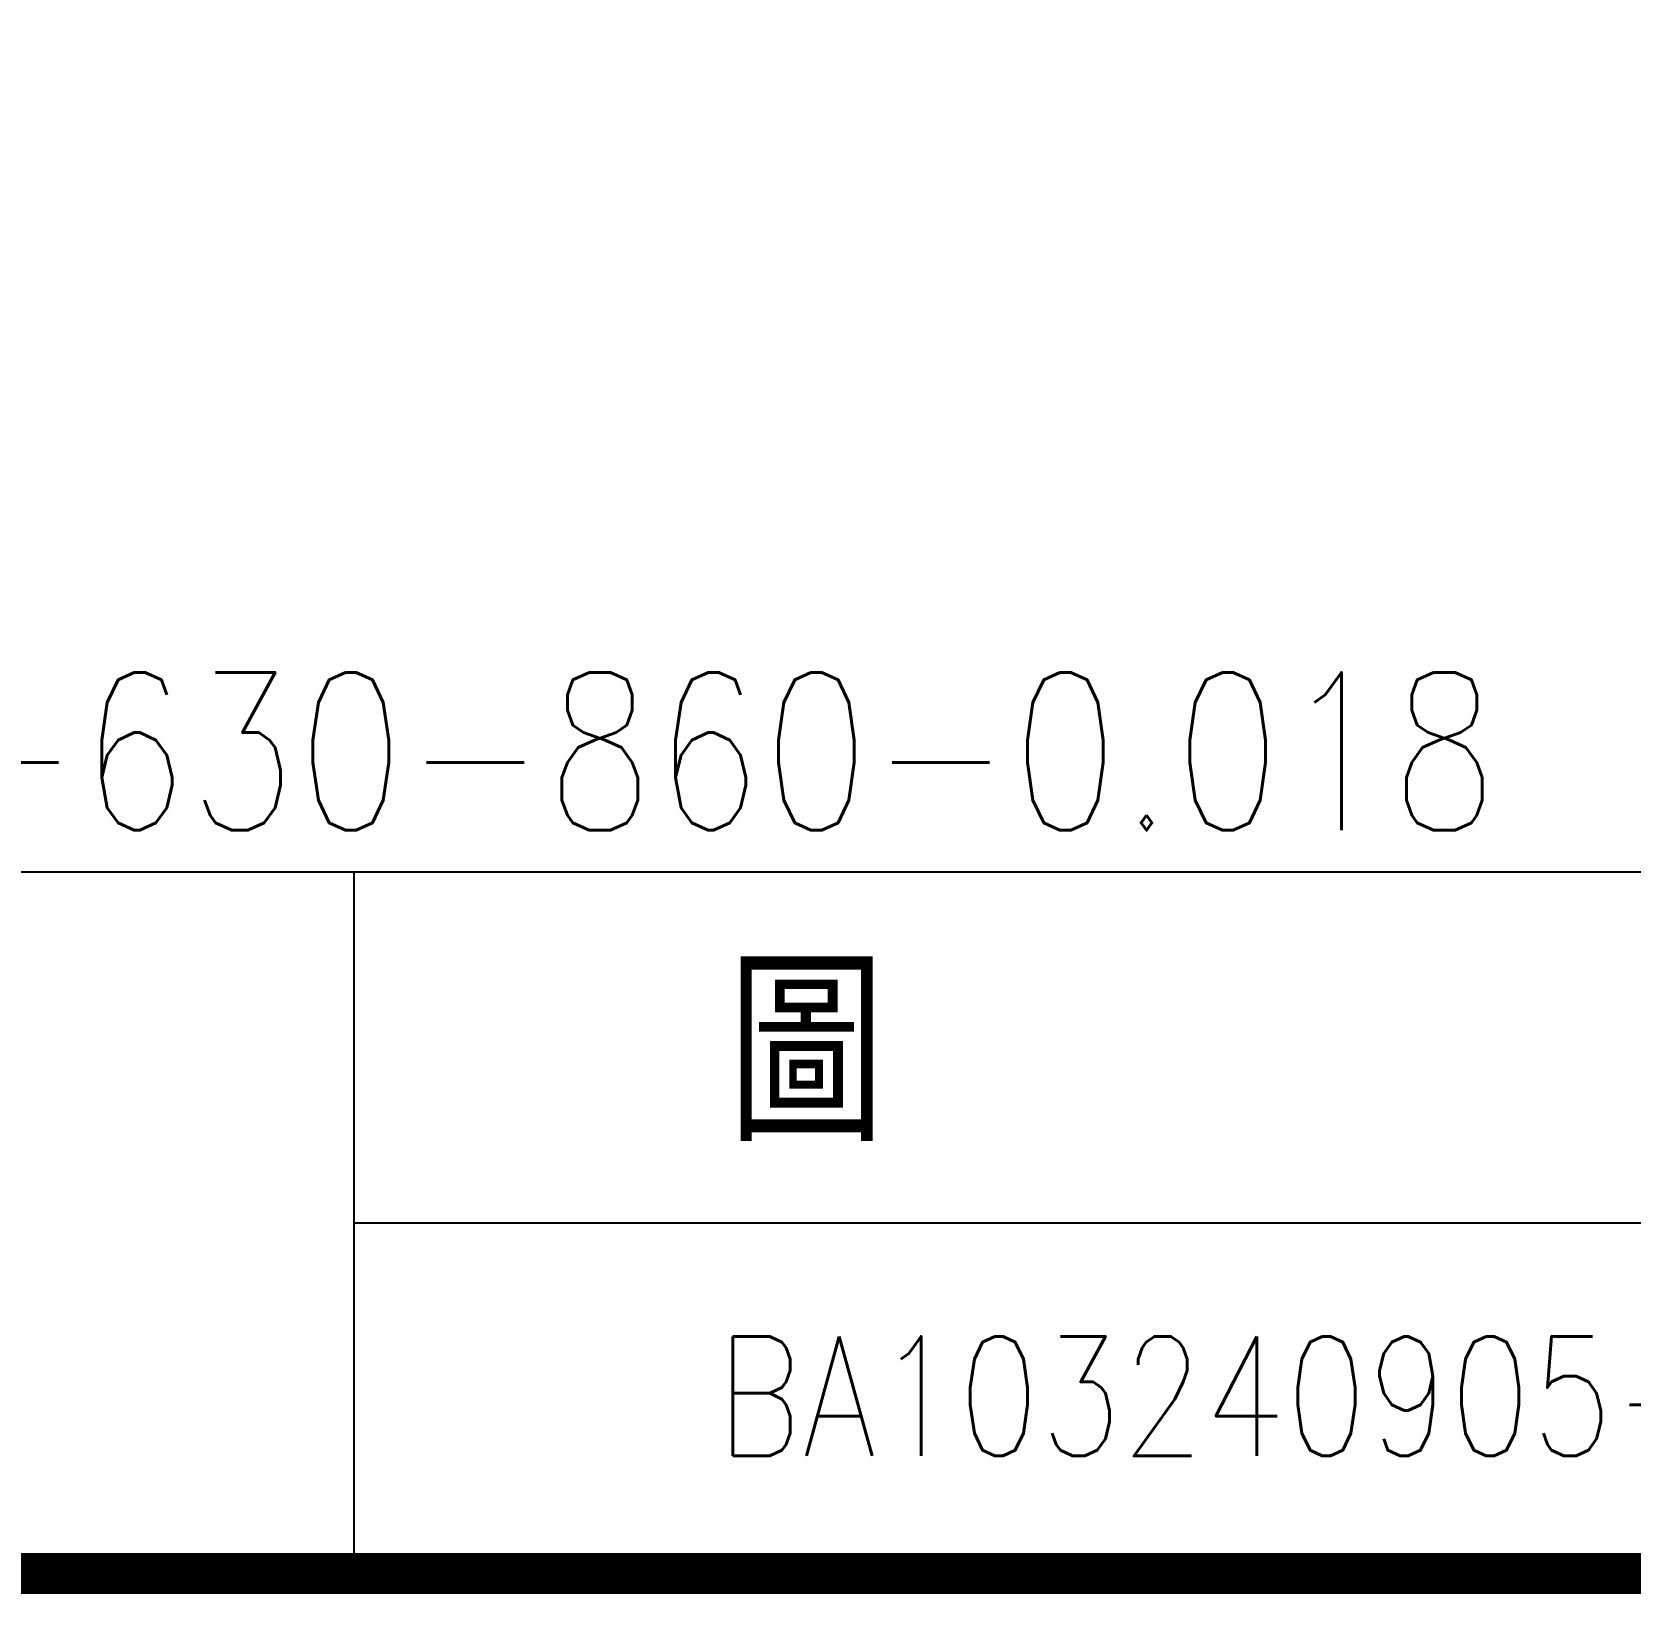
# Model space of a CAD drawing. Header units: millimetres. Extents: x 1486 to 1864, y -263 to 5.
# Drawn here: x 1699.12 to 1747.62, y -263.12 to -215.71 of the extents above; entities that cross this region are included whole.
import ezdxf
from ezdxf.enums import TextEntityAlignment as Align

# ---------------------------------------------------------------- set-up
doc = ezdxf.new("R2010")
doc.units = ezdxf.units.MM
doc.header["$LTSCALE"] = 10
doc.layers.get('0').update_dxf_attribs({"linetype": 'CONTINUOUS'})
doc.styles.add('SIMPLEX', font='SIMPLEX.shx', dxfattribs={"width": 0.8, "height": 3.5, "bigfont": 'chineset.shx'})
doc.styles.get("Standard").update_dxf_attribs({"font": 'TXT', "width": 0.8, "bigfont": 'CHINESET'})

msp = doc.modelspace()

# ---------------------------------------------------------------- linework, layer by layer
at = {"color": 3}
for p, q in [((1629.5589, -241.2023), (1863.0909, -241.2023)), ((1708.8982, -262.4961), (1708.8982, -241.2023)), ((1708.8982, -251.8492), (1863.0909, -251.8492))]:
    msp.add_line(p, q, dxfattribs=at)
at = {"const_width": 1.2502}
msp.add_lwpolyline([(1487.0577, -262.4961), (1863.0909, -262.4961), (1863.0909, 3.9008), (1487.0577, 3.9008)], close=True, dxfattribs=at)

# ---------------------------------------------------------------- texts
at = {"color": 3, "style": 'SIMPLEX', "width": 0.8}
for s, height, p in [('=1R25-05T4-1FSDC-630-860-0.018', 4.79216, (1641.2662, -237.5428)), ('BA103240905-0', 3.623994, (1719.8925, -257.1149))]:
    msp.add_text(s, height=height, dxfattribs=at).set_placement(p, align=Align.MIDDLE_LEFT)
at = {"color": 3, "width": 0.9}
msp.add_text('圖     號', height=5.31519, dxfattribs=at).set_placement((1720.2316, -249.3729))

doc.saveas('drawing.dxf')
